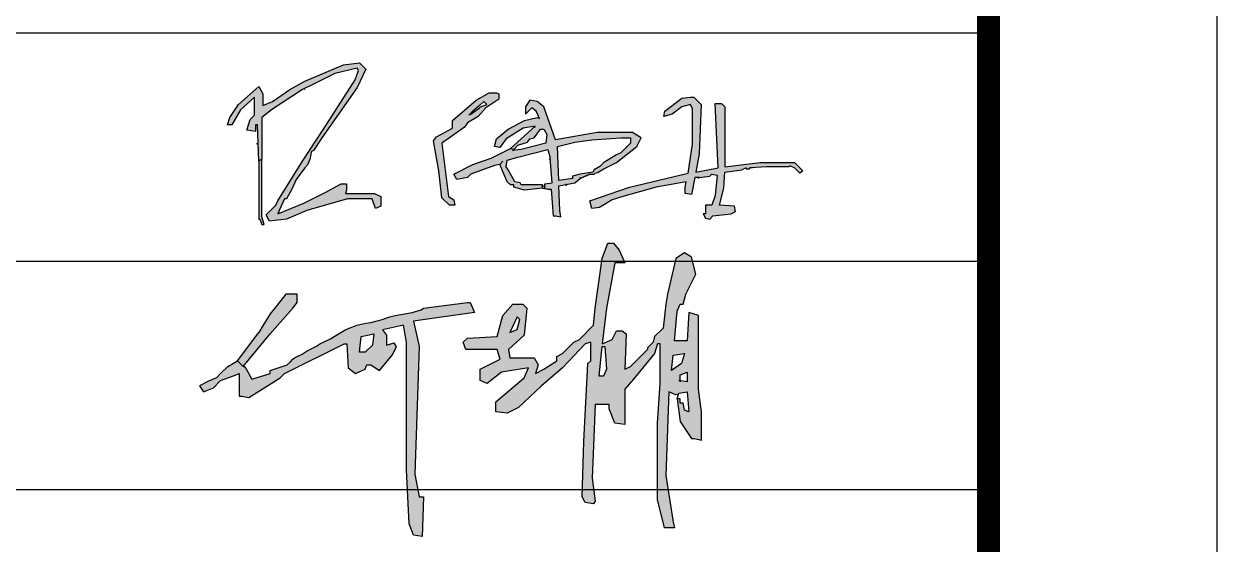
# Model space of a CAD drawing. Extents: x -1041549 to 749950, y -354245 to 17554.
# Drawn here: x -651456 to -650151, y -214793 to -214224 of the extents above; entities that cross this region are included whole.
import ezdxf

# ---------------------------------------------------------------- set-up
doc = ezdxf.new("R2010")
doc.units = 0
doc.header["$LTSCALE"] = 1000
doc.header["$MEASUREMENT"] = 0
for name, color, linetype in [('14', 1, 'Continuous'), ('PUB_TITLE', 4, 'Continuous'), ('RAS2DXF', 7, 'Continuous'), ('图签-Xi$0$RAS2DXF', 7, 'Continuous')]:
    doc.layers.add(name, color=color, linetype=linetype)

# ---------------------------------------------------------------- blocks, each defined once
blk = doc.blocks.new('图签-Xi$0$A$C38097BB6')
at = {"linetype": 'Continuous'}
h = blk.add_hatch(color=4, dxfattribs=at)
h.dxf.hatch_style = 1
h.paths.add_polyline_path([(1560.9, 922.9), (1554, 963.9), (1629.3, 1032.3), (1643, 1162.3), (1622.4, 1182.8), (1574.6, 1182.8), (1526.7, 1128.1), (1499.3, 1025.5), (1355.7, 1018.6), (1335.2, 998.1), (1348.8, 963.9), (1499.3, 963.9), (1513, 916), (1417.2, 868.2), (1417.2, 813.4), (1451.4, 799.8), (1519.8, 854.5), (1649.8, 875), (1629.3, 827.1), (1492.5, 710.8), (1492.5, 663), (1547.2, 656.1), (1601.9, 683.5), (1711.4, 786.1), (1814, 875), (1923.4, 991.3), (1950.8, 998.1), (1950.8, 909.2), (1937.1, 895.5), (1916.6, 519.3), (1909.7, 252.6), (1923.4, 225.2), (1964.4, 218.4), (1971.3, 232), (1957.6, 341.5), (1971.3, 697.2), (2039.7, 697.2), (2039.7, 676.6), (2067, 608.2), (2114.9, 601.4), (2114.9, 772.4), (2156, 820.3), (2258.6, 943.4), (2272.2, 991.3), (2285.9, 991.3), (2285.9, 799.8), (2272.2, 608.2), (2272.2, 238.9), (2306.4, 102.1), (2354.3, 102.1), (2347.5, 129.4), (2313.3, 355.2), (2327, 758.7), (2361.2, 745), (2373.4, 746), (2374.8, 751.9), (2415.9, 758.7), (2422.7, 663), (2402.2, 669.8), (2395.4, 704), (2381.7, 704), (2381.7, 724.5), (2368, 724.5), (2381.7, 615.1), (2436.4, 533), (2450.1, 533), (2484.3, 526.2), (2484.3, 663), (2470.6, 772.4), (2470.6, 1128.1), (2422.7, 1141.8), (2415.9, 1005), (2354.3, 1005), (2368, 1148.6), (2381.7, 1182.8), (2395.4, 1182.8), (2409, 1230.7), (2456.9, 1326.4), (2436.4, 1408.5), (2402.2, 1429), (2361.2, 1401.7), (2320.1, 1230.7), (2313.3, 1182.8), (2299.6, 1066.5), (2258.6, 1025.5), (2251.7, 998.1), (2224.4, 970.8), (2224.4, 963.9), (2142.3, 881.8), (2114.9, 868.2), (2121.8, 1039.2), (2101.2, 1052.8), (2073.9, 1052.8), (2053.4, 1011.8), (2005.5, 991.3), (2026, 1162.3), (2067, 1381.2), (2114.9, 1381.2), (2087.6, 1442.7), (2060.2, 1476.9), (2032.8, 1476.9), (2005.5, 1401.7), (1971.3, 1162.3), (1964.4, 1080.2), (1896, 1011.8), (1868.7, 998.1), (1814, 943.4), (1786.6, 929.7), (1786.6, 909.2), (1725, 868.2), (1684, 847.6), (1697.7, 888.7), (1677.2, 922.9)])
h.paths.add_polyline_path([(1560.9, 1046), (1595.1, 1121.2), (1608.3, 1108), (1595.1, 1059.7)], flags=16)
h.paths.add_polyline_path([(2005.5, 977.6), (2019.2, 977.6), (2026, 868.2), (2012.3, 834), (1991.8, 834)], flags=16)
h.paths.add_polyline_path([(2340.6, 861.3), (2347.5, 936.6), (2402.2, 943.4), (2388.5, 895.5)], flags=16)
h.paths.add_polyline_path([(2381.7, 812.3), (2381.7, 840.8), (2415.9, 854.5), (2415.9, 806.6)], flags=16)
h = blk.add_hatch(color=4, dxfattribs=at)
h.dxf.hatch_style = 1
h.paths.add_polyline_path([(247.6, 909.2), (275, 881.8), (404.9, 1039.2), (514.4, 1162.3), (534.9, 1189.6), (534.9, 1230.7), (480.2, 1230.7), (431.4, 1169.8), (404.9, 1134.9), (371.1, 1081.3), (350.2, 1046)])
h = blk.add_hatch(color=4, dxfattribs=at)
h.dxf.hatch_style = 1
h.paths.add_polyline_path([(254.4, 847.6), (254.4, 799.8), (254.4, 738.2), (268.1, 738.2), (302.3, 731.4), (452.8, 827.1), (473.3, 847.6), (760.6, 991.3), (774.3, 991.3), (781.1, 875), (815.3, 847.6), (863.2, 868.2), (870, 888.7), (890.6, 888.7), (931.6, 861.3), (993.2, 936.6), (1014.4, 976), (1001.8, 995.2), (965.8, 984.4), (965.8, 1032.3), (945.9, 1057.8), (1047.9, 1080.2), (1061.6, 998.1), (1061.6, 697.2), (1061.6, 382.5), (1075.2, 122.6), (1095.8, 67.9), (1136.8, 61), (1143.6, 252.6), (1123.1, 252.6), (1102.6, 362), (1123.1, 977.6), (1095.8, 1100.7), (1389.9, 1141.8), (1369.4, 1189.6), (1355.7, 1189.6), (1143.6, 1162.3), (1133.4, 1155.4), (1088.9, 1141.8), (1006.8, 1128.1), (981.2, 1120.7), (945.3, 1107.6), (932.8, 1104.4), (921, 1100.9), (890.6, 1093.9), (865.6, 1090.4), (822.2, 1080.2), (798.1, 1071.5), (769.7, 1059.2), (712.7, 1025.5), (696, 1014.3), (644.3, 991.3), (627.4, 980.1), (582.8, 957.1), (559.6, 941.4), (521.2, 922.9), (513.1, 917), (502.3, 903.5), (487, 888.7), (404.9, 861.3), (404.9, 847.6), (316, 820.3), (281.8, 881.8), (275, 881.8), (247.6, 909.2), (199.7, 881.8), (165.5, 847.6), (145, 827.1), (107.7, 810.1), (63.1, 787.5), (83.4, 758.7), (131.2, 778.8), (165.5, 813.4), (227.5, 836.7)])
h.paths.add_polyline_path([(835.8, 950.2), (842.7, 1025.5), (904.2, 1039.2), (897.4, 984.4), (863.2, 950.2)], flags=16)
for p, q in [((247.6, 909.2), (350.2, 1046)), ((1014.4, 976), (1001.8, 995.2))]:
    blk.add_line(p, q, dxfattribs=at)
at = {"layer": '图签-Xi$0$RAS2DXF', "color": 0}
for points in [[(2361.2, 745, 0), (2327, 758.7, 0), (2313.3, 355.2, 0), (2347.5, 129.4, 0), (2354.3, 102.1, 0), (2306.4, 102.1, 0), (2272.2, 238.9, 0), (2272.2, 608.2, 0), (2285.9, 799.8, 0), (2285.9, 991.3, 0), (2272.2, 991.3, 0), (2258.6, 943.4, 0), (2156, 820.3, 0), (2114.9, 772.4, 0), (2114.9, 601.4, 0), (2067, 608.2, 0), (2039.7, 676.6, 0), (2039.7, 697.2, 0), (1971.3, 697.2, 0), (1957.6, 341.5, 0), (1971.3, 232, 0), (1964.4, 218.4, 0), (1923.4, 225.2, 0), (1909.7, 252.6, 0), (1916.6, 519.3, 0), (1937.1, 895.5, 0), (1950.8, 909.2, 0), (1950.8, 998.1, 0), (1923.4, 991.3, 0), (1814, 875, 0), (1711.4, 786.1, 0), (1601.9, 683.5, 0), (1547.2, 656.1, 0), (1492.5, 663, 0), (1492.5, 710.8, 0), (1629.3, 827.1, 0), (1649.8, 875, 0), (1519.8, 854.5, 0), (1451.4, 799.8, 0), (1417.2, 813.4, 0), (1417.2, 868.2, 0), (1513, 916, 0), (1499.3, 963.9, 0), (1348.8, 963.9, 0), (1335.2, 998.1, 0), (1355.7, 1018.6, 0), (1499.3, 1025.5, 0), (1526.7, 1128.1, 0), (1574.6, 1182.8, 0), (1622.4, 1182.8, 0), (1643, 1162.3, 0), (1629.3, 1032.3, 0), (1554, 963.9, 0), (1560.9, 922.9, 0), (1677.2, 922.9, 0), (1697.7, 888.7, 0), (1684, 847.6, 0), (1725, 868.2, 0), (1786.6, 909.2, 0), (1786.6, 929.7, 0), (1814, 943.4, 0), (1868.7, 998.1, 0), (1896, 1011.8, 0), (1964.4, 1080.2, 0), (1971.3, 1162.3, 0), (2005.5, 1401.7, 0), (2032.8, 1476.9, 0), (2060.2, 1476.9, 0), (2087.6, 1442.7, 0), (2114.9, 1381.2, 0), (2067, 1381.2, 0), (2026, 1162.3, 0), (2005.5, 991.3, 0), (2053.4, 1011.8, 0), (2073.9, 1052.8, 0), (2101.2, 1052.8, 0), (2121.8, 1039.2, 0), (2114.9, 868.2, 0), (2142.3, 881.8, 0), (2224.4, 963.9, 0)], [(2368, 724.5, 0), (2374.8, 751.9, 0), (2415.9, 758.7, 0), (2422.7, 663, 0), (2402.2, 669.8, 0), (2395.4, 704, 0), (2381.7, 704, 0), (2381.7, 724.5, 0), (2368, 724.5, 0), (2381.7, 615.1, 0), (2436.4, 533, 0), (2450.1, 533, 0), (2484.3, 526.2, 0), (2484.3, 663, 0), (2470.6, 772.4, 0), (2470.6, 1128.1, 0), (2422.7, 1141.8, 0), (2415.9, 1005, 0), (2354.3, 1005, 0), (2368, 1148.6, 0), (2381.7, 1182.8, 0), (2395.4, 1182.8, 0), (2409, 1230.7, 0), (2456.9, 1326.4, 0), (2436.4, 1408.5, 0), (2402.2, 1429, 0), (2361.2, 1401.7, 0), (2320.1, 1230.7, 0), (2313.3, 1182.8, 0), (2299.6, 1066.5, 0), (2258.6, 1025.5, 0), (2251.7, 998.1, 0), (2224.4, 970.8, 0), (2224.4, 963.9, 0), (2224.4, 963.9, 0), (2224.4, 963.9, 0)], [(275, 881.8, 0), (404.9, 1039.2, 0), (514.4, 1162.3, 0), (534.9, 1189.6, 0), (534.9, 1230.7, 0), (480.2, 1230.7, 0), (431.4, 1169.8, 0), (404.9, 1134.9, 0), (371.1, 1081.3, 0), (350.2, 1046, 0), (350.2, 1046, 0), (350.2, 1046, 0)], [(145, 827.1, 0), (165.5, 847.6, 0), (199.7, 881.8, 0), (247.6, 909.2, 0), (275, 881.8, 0), (281.8, 881.8, 0), (316, 820.3, 0), (404.9, 847.6, 0), (404.9, 861.3, 0), (487, 888.7, 0), (502.3, 903.5, 0), (513.1, 917, 0), (521.2, 922.9, 0), (559.6, 941.4, 0), (582.8, 957.1, 0), (627.4, 980.1, 0), (644.3, 991.3, 0), (696, 1014.3, 0), (712.7, 1025.5, 0), (769.7, 1059.2, 0), (798.1, 1071.5, 0), (822.2, 1080.2, 0), (865.6, 1090.4, 0), (890.6, 1093.9, 0), (921, 1100.9, 0), (932.8, 1104.4, 0), (945.3, 1107.6, 0), (981.2, 1120.7, 0), (1006.8, 1128.1, 0), (1088.9, 1141.8, 0), (1133.4, 1155.4, 0), (1143.6, 1162.3, 0), (1355.7, 1189.6, 0), (1369.4, 1189.6, 0), (1389.9, 1141.8, 0), (1095.8, 1100.7, 0), (1123.1, 977.6, 0), (1102.6, 362, 0), (1123.1, 252.6, 0), (1143.6, 252.6, 0), (1136.8, 61, 0), (1095.8, 67.9, 0), (1075.2, 122.6, 0), (1061.6, 382.5, 0), (1061.6, 697.2, 0), (1061.6, 998.1, 0), (1047.9, 1080.2, 0), (945.9, 1057.8, 0), (965.8, 1032.3, 0), (965.8, 984.4, 0), (1001.8, 995.2, 0)], [(1608.3, 1108, 0), (1595.1, 1121.2, 0), (1560.9, 1046, 0), (1595.1, 1059.7, 0), (1608.3, 1108, 0), (1608.3, 1108, 0)], [(835.8, 950.2, 0), (842.7, 1025.5, 0), (904.2, 1039.2, 0), (897.4, 984.4, 0), (863.2, 950.2, 0), (835.8, 950.2, 0)], [(145, 827.1, 0), (107.7, 810.1, 0), (63.1, 787.5, 0), (83.4, 758.7, 0), (131.2, 778.8, 0), (165.5, 813.4, 0), (227.5, 836.7, 0), (254.4, 847.6, 0), (254.4, 799.8, 0), (254.4, 738.2, 0), (268.1, 738.2, 0), (302.3, 731.4, 0), (452.8, 827.1, 0), (473.3, 847.6, 0), (760.6, 991.3, 0), (774.3, 991.3, 0), (781.1, 875, 0), (815.3, 847.6, 0), (863.2, 868.2, 0), (870, 888.7, 0), (890.6, 888.7, 0), (931.6, 861.3, 0), (993.2, 936.6, 0), (1014.4, 976, 0)], [(1991.8, 834, 0), (2005.5, 977.6, 0), (2019.2, 977.6, 0), (2026, 868.2, 0), (2012.3, 834, 0), (1991.8, 834, 0)], [(2340.6, 861.3, 0), (2347.5, 936.6, 0), (2402.2, 943.4, 0), (2388.5, 895.5, 0), (2340.6, 861.3, 0)], [(2381.7, 806.6, 0), (2381.7, 840.8, 0), (2415.9, 854.5, 0), (2415.9, 806.6, 0), (2374.8, 813.4, 0)], [(2373.4, 746, 0), (2361.2, 745, 0)]]:
    blk.add_polyline3d(points, dxfattribs=at)
blk = doc.blocks.new('CWY')
at = {"linetype": 'Continuous'}
for points in [[(428851.5, 106289.3), (428880.5, 106308.3), (428890.5, 106313.3), (428910.5, 106323.3), (428931.5, 106328.3), (428932.5, 106326.3), (428929.5, 106317.3), (428900.5, 106272.3), (428880.5, 106241.3), (428857.5, 106204.3), (428855.5, 106200.3), (428846.5, 106191.3), (428849.5, 106185.3), (428865.5, 106187.3), (428884.5, 106195.3), (428922.5, 106206.3), (428945.5, 106206.3), (428948.5, 106197.3), (428953.5, 106199.3), (428953.5, 106208.3), (428947.5, 106211.3), (428920.5, 106211.3), (428921.5, 106214.3), (428921.5, 106220.3), (428916.5, 106220.3), (428901.5, 106212.3), (428881.5, 106202.3), (428857.5, 106192.3), (428858.5, 106195.3), (428863.5, 106206.3), (428865.5, 106206.3), (428870.5, 106215.3), (428874.5, 106224.3), (428882.5, 106235.3), (428885.5, 106238.3), (428887.5, 106244.3), (428888.5, 106250.3), (428890.5, 106251.3), (428898.5, 106263.3), (428931.5, 106310.3), (428939.5, 106327.3), (428933.5, 106333.3), (428918.5, 106331.3), (428882.5, 106316.3), (428868.5, 106308.3), (428852.5, 106297.3), (428843.5, 106293.3), (428843.5, 106304.3), (428839.5, 106311.3), (428820.5, 106294.3), (428812.5, 106282.3), (428810.5, 106275.3), (428814.5, 106275.3), (428822.5, 106289.3), (428835.5, 106301.3), (428835.5, 106284.3), (428831.5, 106280.3), (428828.5, 106270.3), (428836.5, 106269.3), (428836.5, 106275.3), (428838.5, 106275.3), (428839.5, 106241.3), (428842.5, 106243.3), (428842.5, 106282.3)], [(429185.5, 106217.3), (429148.5, 106204.3), (429150.5, 106197.3), (429157.5, 106198.3), (429169.5, 106205.3), (429179.5, 106208.3), (429210.5, 106217.3), (429238.5, 106222.3), (429237.5, 106217.3), (429237.5, 106211.3), (429243.5, 106210.3), (429246.5, 106226.3), (429250.5, 106226.3), (429260.5, 106227.3), (429262.5, 106229.3), (429267.5, 106228.3), (429265.5, 106209.3), (429262.5, 106200.3), (429256.5, 106200.3), (429256.5, 106192.3), (429254.5, 106192.3), (429256.5, 106188.3), (429260.5, 106187.3), (429263.5, 106190.3), (429280.5, 106192.3), (429284.5, 106194.3), (429283.5, 106199.3), (429269.5, 106200.3), (429273.5, 106216.3), (429274.5, 106231.3), (429290.5, 106233.3), (429294.5, 106235.3), (429294.5, 106234.3), (429297.5, 106234.3), (429297.5, 106235.3), (429298.5, 106235.3), (429313.5, 106236.3), (429334.5, 106236.3), (429335.1, 106237), (429339.5, 106235.3), (429344.5, 106230.3), (429347.5, 106232.3), (429339.5, 106240.3), (429307.5, 106240.3), (429274.5, 106236.3), (429274.5, 106292.3), (429271.5, 106295.3), (429265.5, 106295.3), (429268.5, 106235.3), (429247.5, 106231.3), (429250.5, 106248.3), (429252.5, 106294.3), (429245.5, 106301.3), (429242.5, 106301.3), (429234.5, 106300.3), (429218.5, 106288.3), (429217.5, 106283.3), (429225.5, 106285.3), (429234.5, 106292.3), (429242.5, 106294.3), (429244.5, 106290.3), (429244.5, 106257.3), (429240.5, 106230.3)], [(428842.5, 106243.3), (428839.5, 106241.3), (428839.5, 106212.3), (428839.5, 106187.3), (428840.5, 106187.3), (428842.5, 106182.3), (428844.5, 106182.3), (428842.5, 106189.3)]]:
    blk.add_hatch(color=4, dxfattribs=at).paths.add_polyline_path(points)
h = blk.add_hatch(color=4, dxfattribs=at)
h.paths.add_polyline_path([(429017.5, 106263.3), (429031.5, 106273.3), (429034.5, 106277.3), (429044.5, 106283.3), (429051.5, 106291.3), (429063.5, 106299.3), (429063.5, 106304.3), (429061.5, 106305.3), (429054.5, 106305.3), (429042.5, 106298.3), (429020.5, 106279.3), (429020.5, 106272.3), (429009.5, 106266.3), (429005.5, 106264.3), (429002.5, 106260.3), (429007.5, 106232.3), (429010.5, 106207.3), (429017.5, 106200.3), (429022.5, 106200.3), (429021.5, 106205.3), (429016.5, 106208.3), (429010.5, 106258.3)])
h.paths.add_polyline_path([(429035.5, 106284.3), (429038.5, 106287.3), (429045.5, 106293.3), (429049.5, 106297.3), (429052.5, 106294.3), (429046.5, 106292.3), (429045.5, 106291.3), (429037.5, 106285.3)], flags=16)
h = blk.add_hatch(color=4, dxfattribs=at)
h.paths.add_polyline_path([(429059.5, 106237.3), (429064.5, 106238.3), (429071.5, 106222.3), (429074.5, 106219.3), (429077.5, 106219.3), (429077.5, 106217.3), (429087.5, 106214.3), (429104.5, 106216.3), (429104.5, 106219.3), (429084.5, 106219.3), (429083.5, 106221.3), (429078.5, 106222.3), (429072.5, 106233.3), (429070.5, 106236.3), (429071.5, 106242.3), (429081.5, 106245.3), (429109.5, 106252.3), (429111.5, 106244.3), (429113.5, 106221.3), (429106.5, 106220.3), (429106.5, 106216.3), (429109.5, 106215.3), (429112.5, 106215.3), (429114.5, 106190.3), (429116.5, 106190.3), (429121.5, 106189.3), (429120.5, 106195.3), (429119.5, 106218.3), (429134.5, 106221.3), (429139.5, 106225.3), (429148.5, 106229.3), (429152.5, 106229.3), (429153.5, 106230.3), (429154.9, 106230.4), (429156.5, 106231.3), (429161.5, 106234.3), (429173.5, 106240.3), (429192.5, 106255.3), (429196.5, 106263.3), (429188.5, 106268.3), (429155.5, 106268.3), (429116.5, 106261.3), (429105.5, 106292.3), (429099.5, 106297.3), (429092.5, 106298.3), (429088.5, 106292.3), (429088.5, 106285.3), (429094.5, 106291.3), (429098.5, 106288.3), (429101.5, 106281.3), (429099.5, 106282.3), (429087.5, 106279.3), (429072.5, 106271.3), (429061.5, 106262.3), (429059.5, 106255.3), (429064.5, 106254.3), (429070.5, 106262.3), (429086.5, 106272.3), (429097.5, 106274.3), (429074.4, 106253.3), (429077.8, 106252.8), (429081.4, 106256.3), (429090.5, 106259.3), (429092.5, 106262.3), (429096.5, 106263.3), (429102.5, 106271.3), (429105.5, 106271.3), (429108.5, 106266.3), (429107.5, 106258.3), (429084.5, 106252.3), (429076.5, 106251.3), (429077.8, 106252.8), (429074.5, 106253.3), (429056.5, 106244.3), (429039.5, 106238.3), (429021.5, 106229.3), (429024.5, 106224.3), (429034.5, 106226.3), (429037.5, 106229.3)])
h.paths.add_polyline_path([(429118.5, 106255.3), (429134.5, 106259.3), (429150.5, 106261.3), (429177.5, 106263.3), (429186.5, 106263.3), (429186.5, 106258.3), (429177.5, 106249.3), (429173.5, 106247.3), (429161.5, 106240.3), (429157.9, 106236.6), (429152.5, 106233.3), (429151.5, 106231.3), (429139.5, 106229.3), (429132.5, 106227.3), (429132.5, 106225.3), (429119.5, 106223.3)], flags=16)
for p, q in [((429045.5, 106293.3), (429038.5, 106287.3)), ((429037.5, 106285.3), (429045.5, 106291.3))]:
    blk.add_line(p, q, dxfattribs=at)
at = {"layer": 'RAS2DXF', "color": 0}
for points in [[(428920.5, 106211.3, 0), (428947.5, 106211.3, 0), (428953.5, 106208.3, 0), (428953.5, 106199.3, 0), (428948.5, 106197.3, 0), (428945.5, 106206.3, 0), (428922.5, 106206.3, 0), (428884.5, 106195.3, 0), (428865.5, 106187.3, 0), (428849.5, 106185.3, 0), (428846.5, 106191.3, 0), (428855.5, 106200.3, 0), (428857.5, 106204.3, 0), (428880.5, 106241.3, 0), (428900.5, 106272.3, 0), (428929.5, 106317.3, 0), (428932.5, 106326.3, 0), (428931.5, 106328.3, 0), (428910.5, 106323.3, 0), (428890.5, 106313.3, 0), (428880.5, 106308.3, 0), (428851.5, 106289.3, 0), (428842.5, 106282.3, 0), (428842.5, 106243.3, 0), (428839.5, 106241.3, 0), (428838.5, 106275.3, 0), (428836.5, 106275.3, 0), (428836.5, 106269.3, 0), (428828.5, 106270.3, 0), (428831.5, 106280.3, 0), (428835.5, 106284.3, 0), (428835.5, 106301.3, 0), (428822.5, 106289.3, 0), (428814.5, 106275.3, 0), (428810.5, 106275.3, 0), (428812.5, 106282.3, 0), (428820.5, 106294.3, 0), (428839.5, 106311.3, 0), (428843.5, 106304.3, 0), (428843.5, 106293.3, 0), (428852.5, 106297.3, 0), (428868.5, 106308.3, 0), (428882.5, 106316.3, 0), (428918.5, 106331.3, 0), (428933.5, 106333.3, 0), (428939.5, 106327.3, 0), (428931.5, 106310.3, 0), (428898.5, 106263.3, 0), (428890.5, 106251.3, 0), (428888.5, 106250.3, 0), (428887.5, 106244.3, 0), (428885.5, 106238.3, 0), (428882.5, 106235.3, 0), (428874.5, 106224.3, 0), (428870.5, 106215.3, 0), (428865.5, 106206.3, 0), (428863.5, 106206.3, 0), (428858.5, 106195.3, 0), (428857.5, 106192.3, 0), (428881.5, 106202.3, 0), (428901.5, 106212.3, 0), (428916.5, 106220.3, 0), (428921.5, 106220.3, 0), (428921.5, 106214.3, 0), (428920.5, 106211.3, 0), (428920.5, 106211.3, 0), (428920.5, 106211.3, 0), (428920.5, 106211.3, 0)], [(428881.5, 106309.3, 0), (428882.5, 106308.3, 0)], [(429017.5, 106200.3, 0), (429010.5, 106207.3, 0), (429007.5, 106232.3, 0), (429002.5, 106260.3, 0), (429005.5, 106264.3, 0), (429009.5, 106266.3, 0), (429020.5, 106272.3, 0), (429020.5, 106279.3, 0), (429042.5, 106298.3, 0), (429054.5, 106305.3, 0), (429061.5, 106305.3, 0), (429063.5, 106304.3, 0), (429063.5, 106299.3, 0), (429051.5, 106291.3, 0), (429044.5, 106283.3, 0), (429034.5, 106277.3, 0), (429031.5, 106273.3, 0), (429017.5, 106263.3, 0), (429010.5, 106258.3, 0), (429016.5, 106208.3, 0), (429021.5, 106205.3, 0), (429022.5, 106200.3, 0), (429017.5, 106200.3, 0)], [(429046.5, 106292.3, 0), (429052.5, 106294.3, 0), (429049.5, 106297.3, 0), (429045.5, 106293.3, 0)], [(429046.5, 106292.3, 0), (429045.5, 106291.3, 0)], [(429161.5, 106234.3, 0), (429173.5, 106240.3, 0), (429192.5, 106255.3, 0), (429196.5, 106263.3, 0), (429188.5, 106268.3, 0), (429155.5, 106268.3, 0), (429116.5, 106261.3, 0), (429105.5, 106292.3, 0), (429099.5, 106297.3, 0), (429092.5, 106298.3, 0), (429088.5, 106292.3, 0), (429088.5, 106285.3, 0)], [(429250.5, 106226.3, 0), (429246.5, 106226.3, 0), (429243.5, 106210.3, 0), (429237.5, 106211.3, 0), (429237.5, 106217.3, 0), (429238.5, 106222.3, 0), (429210.5, 106217.3, 0), (429179.5, 106208.3, 0), (429169.5, 106205.3, 0), (429157.5, 106198.3, 0), (429150.5, 106197.3, 0), (429148.5, 106204.3, 0), (429185.5, 106217.3, 0), (429240.5, 106230.3, 0), (429244.5, 106257.3, 0), (429244.5, 106290.3, 0), (429242.5, 106294.3, 0), (429234.5, 106292.3, 0), (429225.5, 106285.3, 0), (429217.5, 106283.3, 0), (429218.5, 106288.3, 0), (429234.5, 106300.3, 0), (429242.5, 106301.3, 0), (429245.5, 106301.3, 0), (429252.5, 106294.3, 0), (429250.5, 106248.3, 0), (429247.5, 106231.3, 0), (429268.5, 106235.3, 0), (429265.5, 106295.3, 0), (429271.5, 106295.3, 0), (429274.5, 106292.3, 0), (429274.5, 106236.3, 0), (429307.5, 106240.3, 0), (429339.5, 106240.3, 0), (429347.5, 106232.3, 0), (429344.5, 106230.3, 0), (429339.5, 106235.3, 0), (429335.1, 106237, 0), (429334.5, 106236.3, 0), (429313.5, 106236.3, 0), (429298.5, 106235.3, 0), (429298.5, 106235.3, 0), (429300.5, 106235.4, 0)], [(429037.5, 106285.3, 0), (429035.5, 106284.3, 0), (429038.5, 106287.3, 0), (429038.5, 106287.3, 0), (429038.5, 106287.3, 0)], [(429074.2, 106253.1, 0), (429097.5, 106274.3, 0), (429086.5, 106272.3, 0), (429070.5, 106262.3, 0), (429064.5, 106254.3, 0), (429059.5, 106255.3, 0), (429061.5, 106262.3, 0), (429072.5, 106271.3, 0), (429087.5, 106279.3, 0), (429099.5, 106282.3, 0), (429101.5, 106281.3, 0), (429098.5, 106288.3, 0), (429094.5, 106291.3, 0), (429088.5, 106285.3, 0)], [(429064.5, 106238.3, 0), (429067.5, 106241.3, 0), (429064.5, 106238.3, 0), (429059.5, 106237.3, 0), (429037.5, 106229.3, 0), (429034.5, 106226.3, 0), (429024.5, 106224.3, 0), (429021.5, 106229.3, 0), (429039.5, 106238.3, 0), (429056.5, 106244.3, 0), (429074.5, 106253.3, 0), (429077.8, 106252.8, 0), (429081.4, 106256.3, 0), (429090.5, 106259.3, 0), (429092.5, 106262.3, 0), (429096.5, 106263.3, 0), (429102.5, 106271.3, 0), (429105.5, 106271.3, 0), (429108.5, 106266.3, 0), (429107.5, 106258.3, 0), (429084.5, 106252.3, 0), (429076.5, 106251.3, 0), (429077.8, 106252.8, 0)], [(429096.5, 106273.3, 0), (429097.5, 106273.3, 0)], [(428838.5, 106258.3, 0), (428837.5, 106257.3, 0)], [(429139.5, 106229.3, 0), (429132.5, 106227.3, 0), (429132.5, 106225.3, 0), (429119.5, 106223.3, 0), (429118.5, 106255.3, 0), (429134.5, 106259.3, 0), (429150.5, 106261.3, 0), (429177.5, 106263.3, 0), (429186.5, 106263.3, 0), (429186.5, 106258.3, 0), (429177.5, 106249.3, 0), (429173.5, 106247.3, 0), (429161.5, 106240.3, 0), (429157.9, 106236.6, 0), (429152.5, 106233.3, 0), (429151.5, 106231.3, 0), (429139.5, 106229.3, 0)], [(429104.5, 106216.3, 0), (429104.5, 106219.3, 0), (429084.5, 106219.3, 0), (429083.5, 106221.3, 0), (429078.5, 106222.3, 0), (429072.5, 106233.3, 0), (429070.5, 106236.3, 0), (429071.5, 106242.3, 0), (429081.5, 106245.3, 0), (429109.5, 106252.3, 0), (429111.5, 106244.3, 0), (429110.5, 106242.3, 0)], [(428839.5, 106241.3, 0), (428839.5, 106212.3, 0), (428839.5, 106187.3, 0), (428840.5, 106187.3, 0), (428842.5, 106182.3, 0), (428844.5, 106182.3, 0), (428842.5, 106189.3, 0), (428842.5, 106243.3, 0)], [(429104.5, 106216.3, 0), (429087.5, 106214.3, 0), (429077.5, 106217.3, 0), (429077.5, 106219.3, 0), (429074.5, 106219.3, 0), (429071.5, 106222.3, 0), (429064.5, 106238.3, 0)], [(429106.5, 106216.3, 0), (429106.5, 106220.3, 0), (429113.5, 106221.3, 0), (429111.5, 106244.3, 0)], [(429104.5, 106216.3, 0), (429106.5, 106216.3, 0), (429109.5, 106215.3, 0), (429112.5, 106215.3, 0), (429114.5, 106190.3, 0), (429116.5, 106190.3, 0), (429121.5, 106189.3, 0), (429120.5, 106195.3, 0), (429119.5, 106218.3, 0), (429134.5, 106221.3, 0), (429139.5, 106225.3, 0), (429148.5, 106229.3, 0), (429139.5, 106225.3, 0), (429139.5, 106226.3, 0)], [(429148.5, 106229.3, 0), (429152.5, 106229.3, 0), (429153.5, 106230.3, 0), (429154.9, 106230.4, 0), (429156.5, 106231.3, 0), (429161.5, 106234.3, 0)], [(429250.5, 106226.3, 0), (429249.5, 106225.3, 0)], [(429250.5, 106226.3, 0), (429260.5, 106227.3, 0), (429262.5, 106229.3, 0), (429267.5, 106228.3, 0), (429265.5, 106209.3, 0), (429262.5, 106200.3, 0), (429256.5, 106200.3, 0), (429256.5, 106192.3, 0), (429254.5, 106192.3, 0), (429256.5, 106188.3, 0), (429260.5, 106187.3, 0), (429263.5, 106190.3, 0), (429280.5, 106192.3, 0), (429284.5, 106194.3, 0), (429283.5, 106199.3, 0), (429269.5, 106200.3, 0), (429273.5, 106216.3, 0), (429274.5, 106231.3, 0), (429290.5, 106233.3, 0), (429290.5, 106233.3, 0), (429290.5, 106233.3, 0), (429290.5, 106233.3, 0)], [(429294.5, 106234.3, 0), (429294.5, 106235.3, 0), (429290.5, 106233.3, 0)], [(429294.5, 106234.3, 0), (429297.5, 106234.3, 0), (429297.5, 106235.3, 0), (429298.5, 106235.3, 0)], [(429104.5, 106218.3, 0), (429106.5, 106218.3, 0)], [(429106.5, 106216.3, 0), (429106.5, 106215.3, 0)], [(429126.5, 106220.3, 0), (429126.5, 106218.3, 0)]]:
    blk.add_polyline3d(points, dxfattribs=at)
blk = doc.blocks.new('TUQ')
at = {"layer": '14'}
for p, q in [((-9300, 6320), (0, 6320)), ((-9300, 5320), (0, 5320)), ((-9300, 4320), (0, 4320))]:
    blk.add_line(p, q, dxfattribs=at)
for name, p, xscale, yscale, zscale in [('CWY', (-2013378.5, -492248.6), 4.6875, 4.6875, 4.6875), ('图签-Xi$0$A$C38097BB6', (-3510.2, 4059.6), 0.907290728806322, 0.907290728806322, 0.907290728806322)]:
    blk.add_blockref(name, p, dxfattribs=dict(xscale=xscale, yscale=yscale, zscale=zscale))

msp = doc.modelspace()

# ---------------------------------------------------------------- linework, layer by layer
at = {"layer": 'PUB_TITLE'}
msp.add_lwpolyline([(-665001.2, -216063.6), (-650151.2, -216063.6), (-650151.2, -205563.6), (-665001.2, -205563.6)], close=True, dxfattribs=at)
at = {"layer": 'PUB_TITLE', "const_width": 25}
msp.add_lwpolyline([(-664376.2, -215813.6), (-650401.2, -215813.6), (-650401.2, -205813.6), (-664376.2, -205813.6)], close=True, dxfattribs=at)

# ---------------------------------------------------------------- block references
at = {"layer": '14', "xscale": 0.25, "yscale": 0.25, "zscale": 0.25}
msp.add_blockref('TUQ', (-650401.2, -215813.6), dxfattribs=at)

doc.saveas('drawing.dxf')
